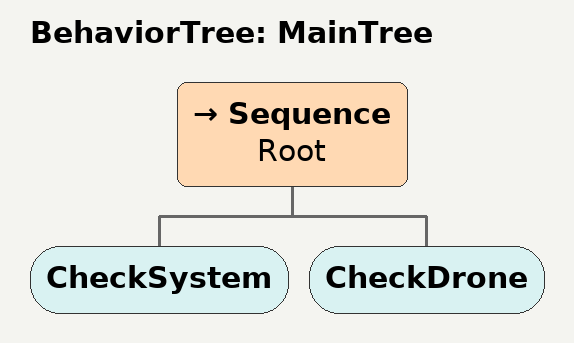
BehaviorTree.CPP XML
<?xml version="1.0" encoding="UTF-8"?>
<root BTCPP_format="4" main_tree_to_execute="MainTree">
  <BehaviorTree ID="MainTree">
    <Sequence name="Root">
      <CheckSystem/>
      <CheckDrone/>
    </Sequence>
  </BehaviorTree>
</root>
